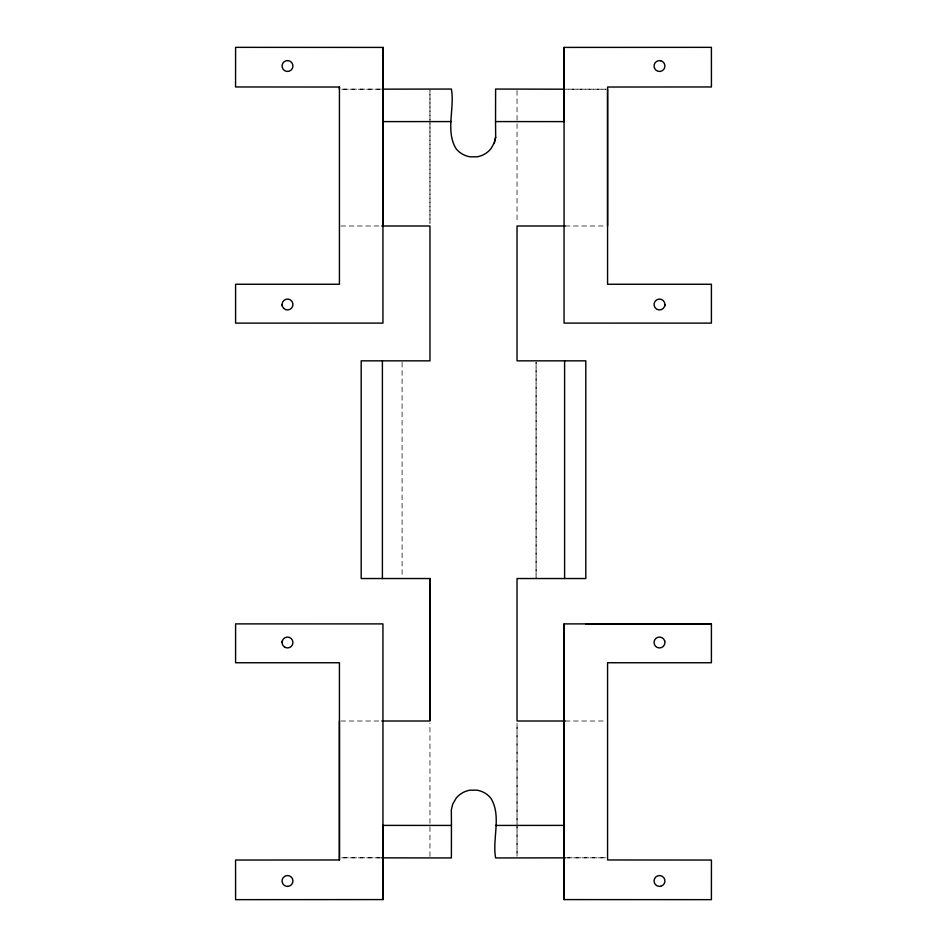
<?xml version="1.0" encoding="UTF-8"?>
<svg xmlns="http://www.w3.org/2000/svg" width="947" height="947" viewBox="0 0 947 947"><rect width="100%" height="100%" fill="white"/><g stroke="black" fill="none" stroke-linecap="round" stroke-linejoin="round"><path stroke-width="0.71" stroke-dasharray="4.74 3.55" d="M429.962 856.431L429.962 723.39M429.962 223.492L429.962 90.569L429.962 223.042M517.038 723.958L517.038 856.431L517.038 723.39M565.229 857.852L606.116 857.804L565.489 857.804M564.057 89.196L606.127 89.207L565.513 89.172M340.873 225.99L381.771 225.99M565.229 225.99L606.127 225.99M340.884 721.01L381.771 721.01M565.229 721.01L606.127 721.01M381.499 857.804L340.873 857.793L381.771 857.852M517.038 90.569L517.038 223.042M402.096 362.322L402.096 577.066M536.085 362.322L536.085 578.534L536.085 362.322M381.487 89.148L340.873 89.196L381.499 89.196"/><path stroke-width="1.42" d="M339.428 89.207L339.428 87.029L235.566 86.958L235.59 47.35L382.955 47.421L382.943 323.105L235.59 323.116L235.59 284.254L339.428 284.254L339.428 87.029M339.428 859.971L339.428 662.746L235.59 662.746L235.59 623.884L382.943 623.895L382.955 899.579L235.59 899.65L235.566 860.042L339.428 859.971L339.428 721.01M382.955 899.579L382.943 825.393L451.447 825.429L451.388 857.946L381.771 857.852M429.962 720.442L429.962 578.534L361.186 578.534L361.186 360.843L429.962 360.843L429.962 225.99L381.771 225.99M564.057 89.196L495.612 89.054L495.541 121.583L564.057 121.607L564.069 47.409L711.41 47.35L711.434 86.958L607.572 87.029L607.572 225.99M564.069 899.591L564.057 623.895L711.41 623.884L711.41 662.746L607.572 662.746L607.572 859.971L711.434 860.042L711.41 899.65L564.069 899.591L564.057 623.895M607.572 89.207L607.572 284.254L711.41 284.254L711.41 323.116L564.057 323.105L564.069 47.409M382.943 225.99L382.943 89.148L451.388 89.054C454.856 108.408 445.291 131.077 456.087 148.715A22.302 22.302 0 0 0 470.138 156.823L476.862 156.823A22.302 22.302 0 0 0 490.913 148.715L494.275 142.902L495.672 137.244L495.541 121.571M565.229 857.852L495.612 857.946C492.144 838.604 501.709 815.923 490.913 798.285A22.302 22.302 0 0 0 476.862 790.177L470.138 790.177A22.302 22.302 0 0 0 456.087 798.285L452.725 804.098L451.34 809.756L451.447 825.429M282.064 642.445L282.253 641.036M664.747 305.964L664.936 304.555A5.445 5.445 0 0 0 656.78 299.785A5.445 5.445 0 0 0 656.78 309.207A5.445 5.445 0 0 0 664.936 304.496M494.275 142.902L495.66 137.244M382.943 121.607L451.459 121.583M565.229 225.99L517.038 225.99L517.038 360.843L585.802 360.843L585.802 578.534L517.038 578.534L517.038 721.01L565.229 721.01M585.791 623.895L711.41 623.884M381.771 721.01L429.962 721.01L429.962 578.534M495.553 825.429L564.057 825.393M382.931 47.409L382.943 89.196M664.747 641.036L664.936 642.504A5.445 5.445 0 0 1 657.194 647.44A5.445 5.445 0 0 1 655.999 638.337A5.445 5.445 0 0 1 664.747 641.095M282.064 304.555L282.253 305.964M564.601 360.843L564.601 578.534M382.399 360.843L382.399 578.534M287.793 60.596L286.373 60.691A5.445 5.445 0 0 0 283.165 69.297A5.445 5.445 0 0 0 292.315 68.575A5.445 5.445 0 0 0 287.793 60.584M660.627 886.309L659.207 886.404A5.445 5.445 0 0 1 654.685 878.425A5.445 5.445 0 0 1 663.835 877.703A5.445 5.445 0 0 1 660.627 886.309M660.627 60.691L659.207 60.596A5.445 5.445 0 0 0 654.685 68.575A5.445 5.445 0 0 0 663.835 69.309A5.445 5.445 0 0 0 660.627 60.703M287.793 886.404L286.373 886.309A5.445 5.445 0 0 1 283.165 877.691A5.445 5.445 0 0 1 292.315 878.425A5.445 5.445 0 0 1 287.793 886.404M284.787 647.215A5.445 5.445 0 0 0 292.943 642.504A5.445 5.445 0 0 0 284.787 637.793A5.445 5.445 0 0 0 284.787 647.215M283.662 308.343A5.445 5.445 0 0 0 292.765 305.905A5.445 5.445 0 0 0 286.101 299.24A5.445 5.445 0 0 0 283.662 308.343"/></g></svg>
